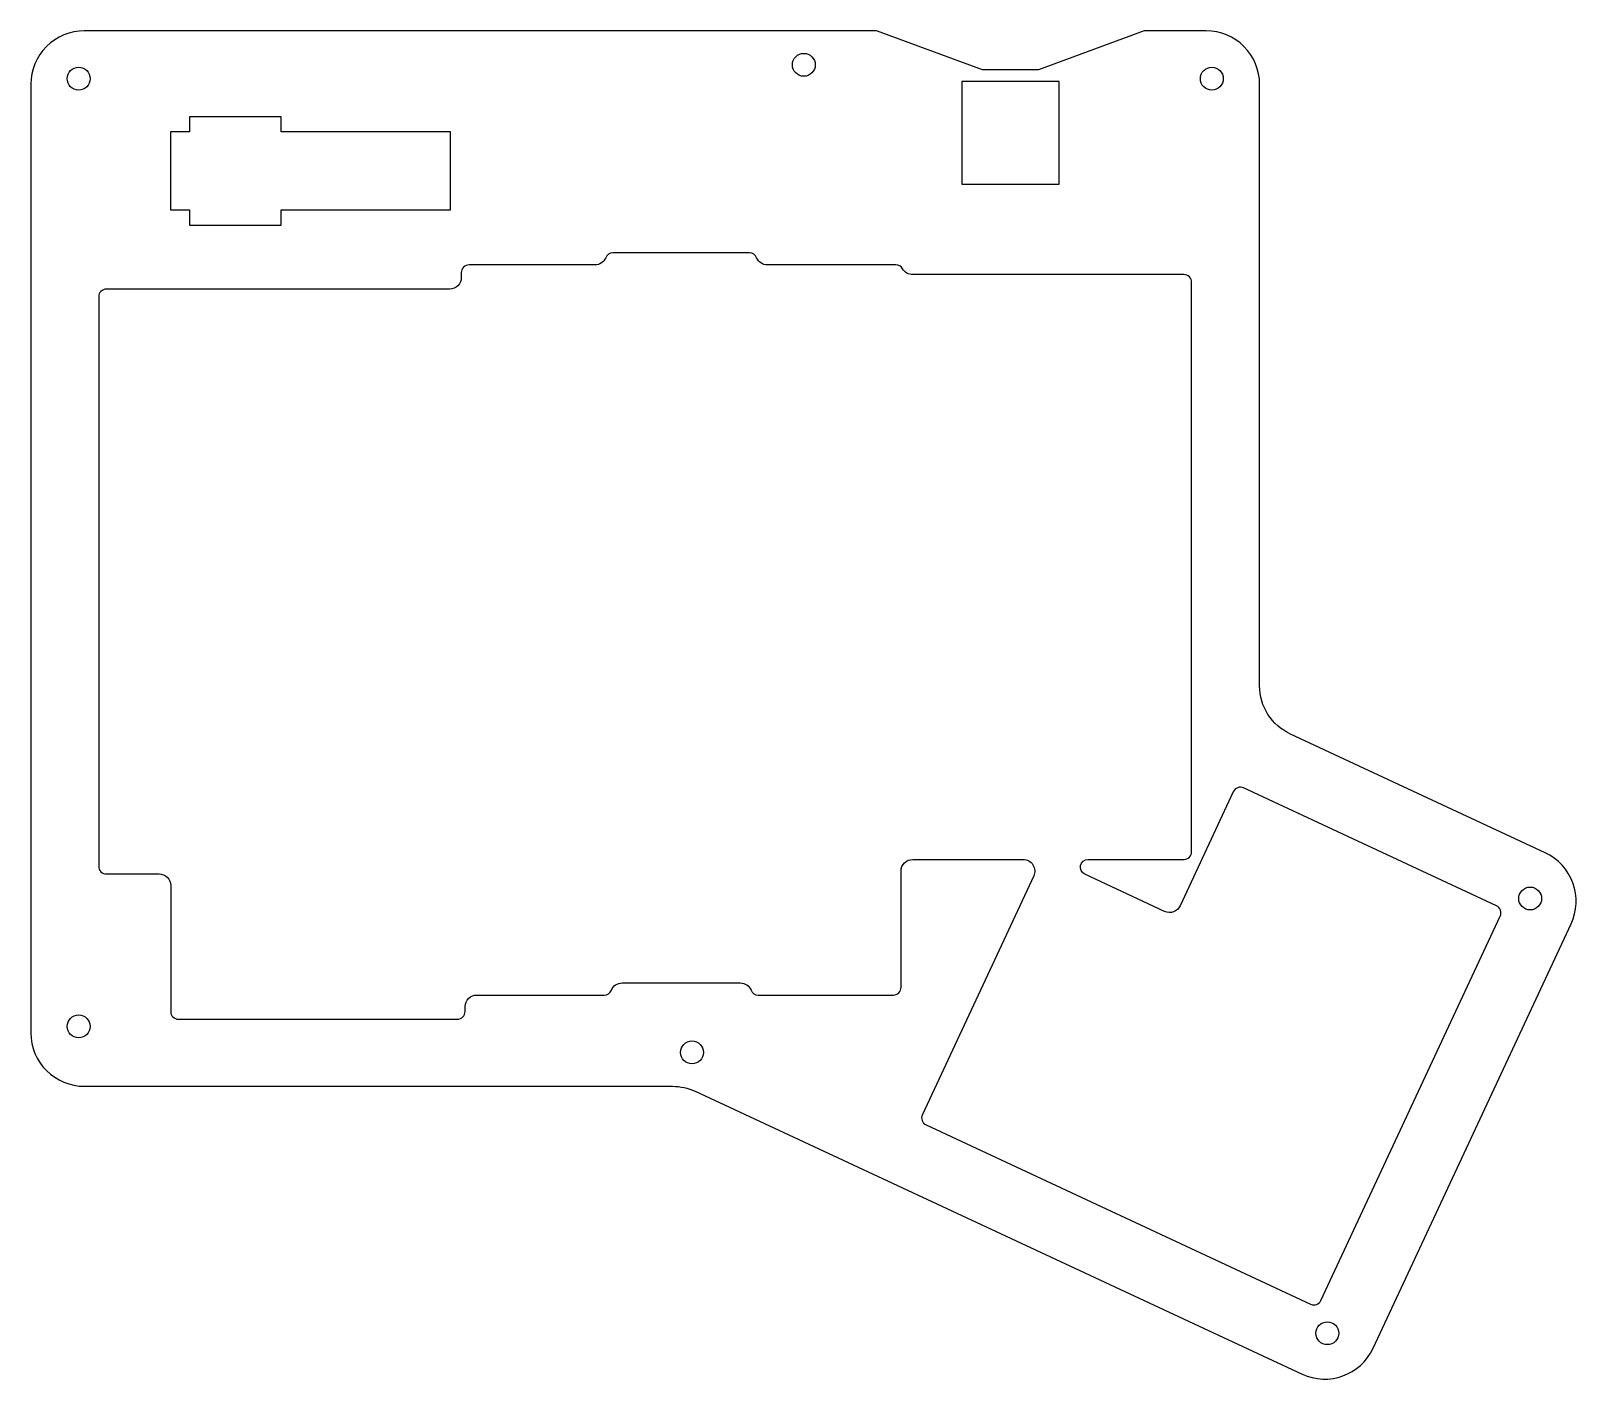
# Model space of a CAD drawing. Header units: millimetres. Extents: x 20 to 223, y 7 to 184.
import ezdxf

# ---------------------------------------------------------------- set-up
doc = ezdxf.new("R2010")
doc.units = ezdxf.units.MM
doc.layers.get('0').update_dxf_attribs({"linetype": 'CONTINUOUS'})

msp = doc.modelspace()

# ---------------------------------------------------------------- linework, layer by layer
for points in [[(152.09, 178.58), (144.75, 178.58), (130.87, 183.7), (27, 183.7, 0.414214), (20, 176.7), (20, 52.27, 0.414214), (27, 45.27), (104.13, 45.27, -0.109498), (107.09, 44.61), (186.66, 7.52, 0.414191), (195.96, 10.9), (221.92, 66.58, 0.414222), (218.54, 75.89), (185.13, 91.47, -0.291482), (181.09, 97.81), (181.09, 176.7, 0.414214), (174.09, 183.7), (165.97, 183.7)], [(151.47, 72.86), (136.87, 41.55, 0.414214), (137.36, 40.2), (187.78, 16.69, 0.414214), (189.13, 17.18), (212.63, 67.59, 0.414214), (212.14, 68.94), (178.99, 84.4, 0.414214), (177.64, 83.91), (170.67, 68.95, -0.414214), (168.64, 68.21), (158.18, 73.09, -0.802585), (158.61, 75.02), (171.17, 75.02, 0.414214), (172.18, 76.04), (172.18, 150.72, 0.414214), (171.17, 151.73), (135.61, 151.73, -0.267949), (134.29, 152.49, 0.267949), (133.41, 153), (116.56, 153, -0.305615), (115.15, 153.95, 0.305615), (114.2, 154.59), (96.31, 154.59, 0.305615), (95.36, 153.95, -0.305615), (93.95, 153), (77.44, 153, 0.414214), (76.43, 151.99), (76.43, 151.35, -0.414214), (74.9, 149.83), (29.89, 149.83, 0.414214), (28.89, 148.83), (28.89, 74.12, 0.414214), (29.89, 73.12), (36.8, 73.12, -0.414214), (38.33, 71.6), (38.33, 55.09, 0.414214), (39.34, 54.07), (75.92, 54.07, 0.414214), (76.93, 55.09), (76.93, 55.72, -0.414214), (78.46, 57.24), (95.15, 57.24, 0.305615), (96.1, 57.88, -0.305615), (97.51, 58.83), (113, 58.83, -0.305615), (114.41, 57.88, 0.305615), (115.36, 57.24), (133.07, 57.24, 0.414214), (134.08, 58.26), (134.08, 73.5, -0.414214), (135.61, 75.02), (150.09, 75.02, -0.548619)]]:
    msp.add_lwpolyline(points, format="xyb", close=True)
for points in [[(154.81, 163.58), (154.81, 177.08), (142.04, 177.08), (142.04, 163.58)], [(38.31, 170.44), (38.31, 160.23), (40.81, 160.23), (40.81, 158.23), (52.81, 158.23), (52.81, 160.23), (75, 160.23), (75, 170.44), (52.81, 170.44), (52.81, 172.44), (40.81, 172.44), (40.81, 170.44)]]:
    msp.add_lwpolyline(points, close=True)
for centre in [(121.33, 179.25), (26.26, 177.43), (174.82, 177.43), (216.56, 69.9), (26.26, 53.12), (106.67, 49.71), (189.97, 12.88)]:
    msp.add_circle(centre, 1.5)

doc.saveas('drawing.dxf')
